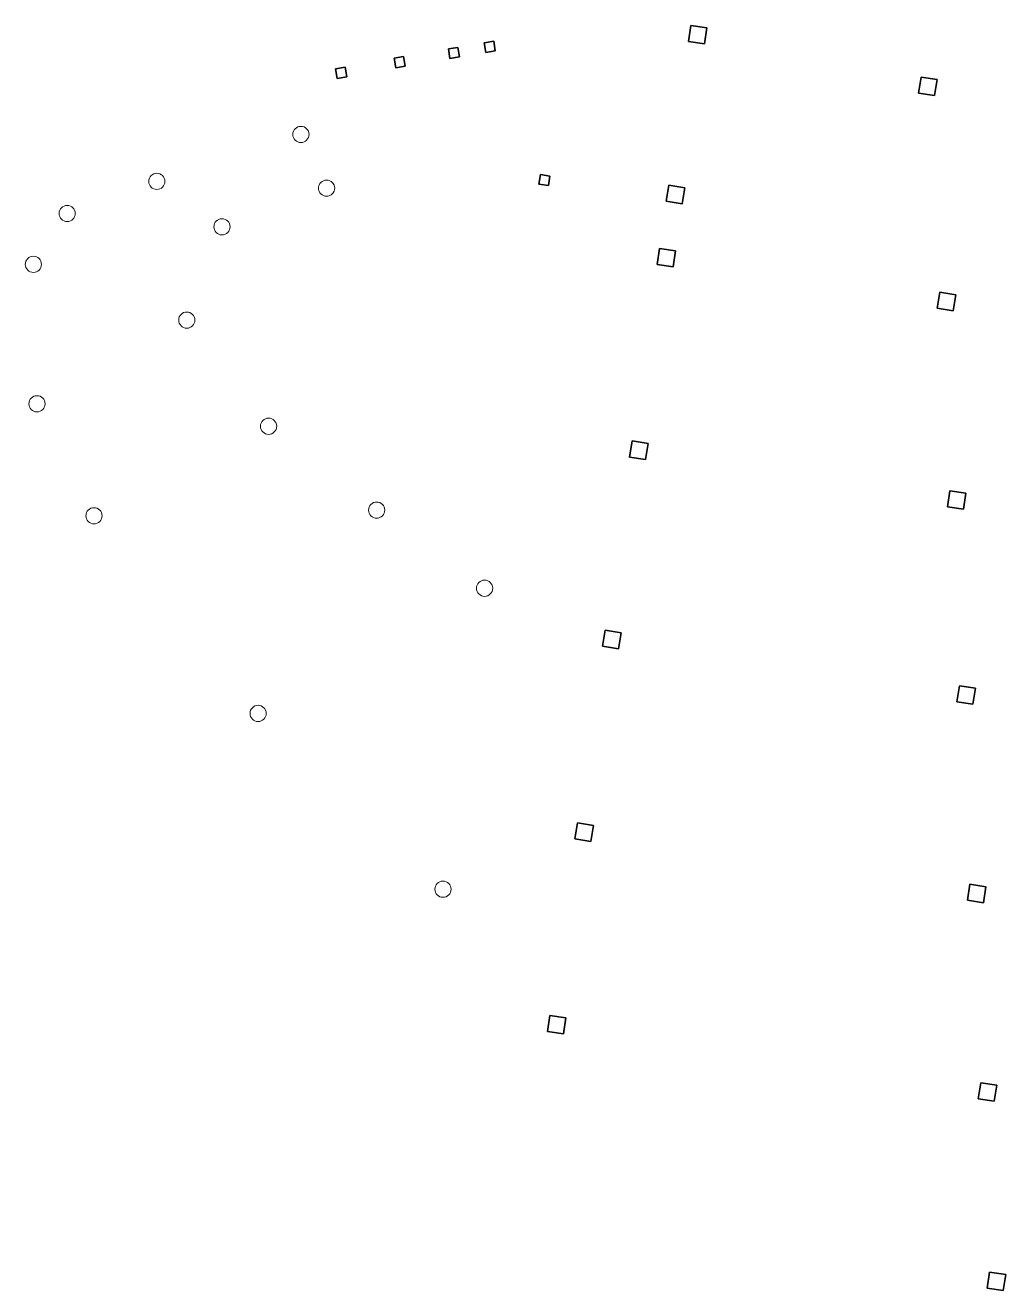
# Model space of a CAD drawing. Header units: inches. Extents: x -0.1 to 30.1, y 0 to 39.1.
import ezdxf

# ---------------------------------------------------------------- set-up
doc = ezdxf.new("R2010")
doc.units = ezdxf.units.IN
doc.header["$MEASUREMENT"] = 0
doc.layers.add('COLMN', color=6, linetype='Continuous')
doc.layers.add('S-COLS', color=52, linetype='Continuous', lineweight=9)

# ---------------------------------------------------------------- blocks, each defined once
blk = doc.blocks.new('COL-3')
at = {"layer": 'COLMN', "lineweight": 35}
for p, q in [((-0.05, 0.296), (-0.346, 0.246)), ((-0.346, 0.246), (-0.296, -0.05)), ((-0.296, -0.05), (0, 0)), ((0, 0), (-0.05, 0.296))]:
    blk.add_line(p, q, dxfattribs=at)
blk = doc.blocks.new('COL4')
at = {"layer": 'COLMN', "lineweight": 35}
for p, q in [((-0.25, 0.343), (-0.296, 0.046)), ((-0.296, 0.046), (0, 0)), ((0.046, 0.296), (-0.25, 0.343)), ((0, 0), (0.046, 0.296))]:
    blk.add_line(p, q, dxfattribs=at)
blk = doc.blocks.new('COL5')
at = {"layer": 'COLMN', "lineweight": 35}
for p, q in [((0.041, 0.536), (-0.459, 0.535)), ((-0.459, 0.535), (-0.458, 0.035)), ((0.042, 0.036), (0.041, 0.536)), ((-0.458, 0.035), (0.042, 0.036))]:
    blk.add_line(p, q, dxfattribs=at)
blk = doc.blocks.new('COL6')
blk.add_circle((-0.119, 0.22), 0.25)

msp = doc.modelspace()

# ---------------------------------------------------------------- block references
at = {"rotation": 351}
for p in [(20.801, 38.468), (27.909, 36.872), (20.118, 33.533), (19.838, 31.584), (28.481, 30.232), (18.988, 25.644), (28.797, 24.11), (18.152, 19.803), (29.09, 18.092), (17.301, 13.863), (29.414, 11.968), (16.451, 7.923), (29.749, 5.843), (30.024, 0)]:
    msp.add_blockref('COL5', p, dxfattribs=at)
for name, p in [('COL-3', (13.293, 38.093)), ('COL-3', (14.397, 38.281)), ('COL-3', (11.618, 37.809)), ('COL-3', (9.812, 37.48)), ('COL4', (16.038, 34.124))]:
    msp.add_blockref(name, p)
at = {"layer": 'S-COLS'}
for p in [(8.516, 35.482), (4.069, 34.034), (9.308, 33.825), (1.302, 33.044), (6.079, 32.633), (0.259, 31.474), (4.993, 29.754), (0.369, 27.172), (7.518, 26.479), (10.853, 23.892), (2.13, 23.717), (14.185, 21.481), (7.195, 17.619), (12.9, 12.195)]:
    msp.add_blockref('COL6', p, dxfattribs=at)

doc.saveas('drawing.dxf')
